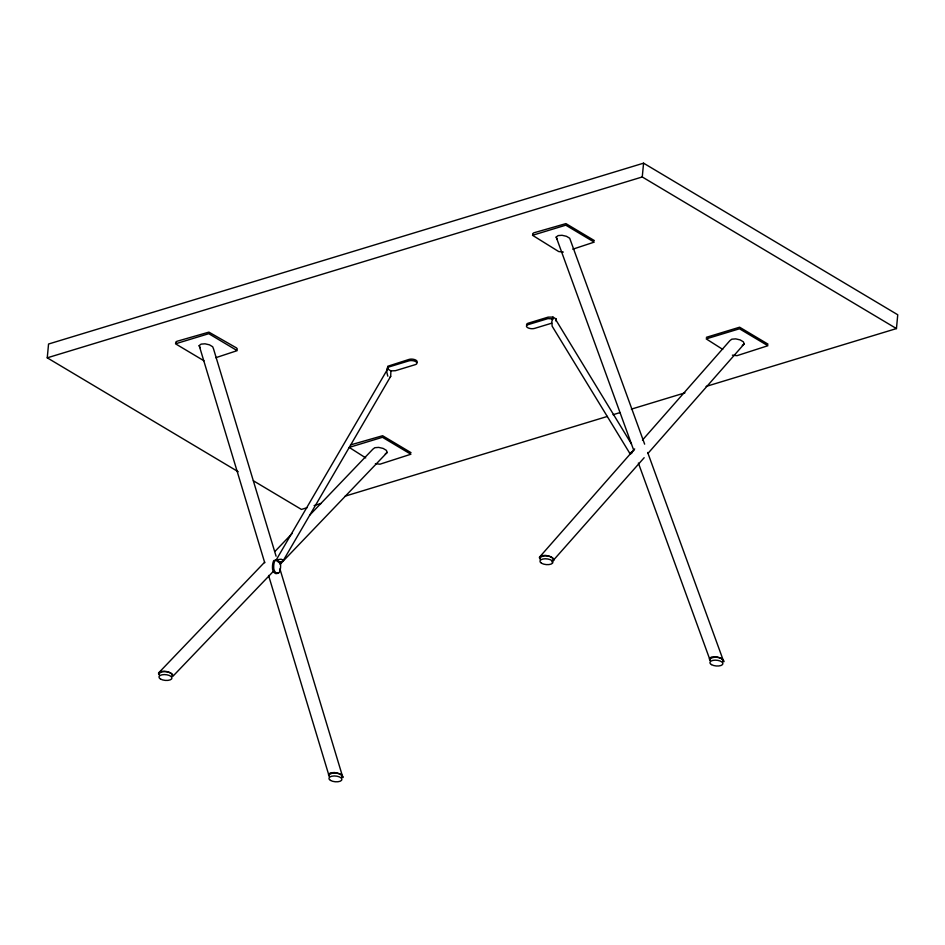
<?xml version="1.0" encoding="UTF-8"?>
<svg xmlns="http://www.w3.org/2000/svg" width="945" height="945" viewBox="0 0 945 945"><rect width="100%" height="100%" fill="white"/><g stroke="black" fill="none" stroke-linecap="round" stroke-linejoin="round"><path stroke-width="1.42" d="M526.672 325.092A4.914 2.162 5.4 0 1 528.302 323.166L548.135 317.13L552.955 317.107L551.821 321.69L552.152 326.214L630.232 454.049M238.199 471.72L47.25 357.824L48.549 344.027L643.569 163.166L897.75 314.768L896.451 328.577L706.104 386.434M896.451 328.577L642.257 176.963L643.569 163.166M416.828 362.384A4.914 2.162 5.4 0 0 414.985 359.726A4.914 2.162 5.4 0 0 409.043 359.419L387.769 366.258L387.722 368.987L390.899 370.889L390.687 376.346L282.874 561.236L279.933 562.003L276.271 559.806L274.983 560.267A14.281 8.989 75.8 0 0 273.826 569.126A4.914 3.095 75.8 0 0 279.33 572.41A14.281 8.989 75.8 0 0 280.476 563.539L279.933 562.003M555.932 320.107L556.132 318.997L552.955 317.107L552.447 319.505L553.416 318.087M387.568 367.369L386.718 371.881L387.804 376.169M555.66 320.804L556.132 318.997M629.571 453.293L632.843 451.426L632.134 451.698A14.281 8.434 70.5 0 0 631.579 453.612M282.874 561.236L282.52 559.747L281.055 559.216L276.271 559.806L388.041 368.361M389.919 377.433L390.687 376.346M387.096 369.755L387.627 367.723L389.068 366.908L408.901 360.872A4.914 2.162 5.4 0 1 415.8 361.64A4.914 2.162 5.4 0 1 415.257 364.664L395.423 370.7L390.899 370.889M540.304 559.275A9.249 4.099 5.3 0 1 539.5 557.16L634.686 448.91M642.458 440.075L729.883 340.661L731.82 339.184L735.718 338.877L740.159 339.905L743.384 341.83L744.199 343.945L648.046 453.305M551.904 561.932L644.159 457.723M159.445 675.037A9.261 4.075 5.6 0 1 158.606 672.934L264.718 562.121M274.924 551.467L292.265 533.346M309.617 515.238L372.873 449.17L374.811 447.706L378.709 447.398L383.15 448.426L386.375 450.352L387.19 452.466L280.063 564.342M273.944 570.733L172.935 676.218A9.249 4.075 5.5 0 0 164.442 671.174L160.555 671.47L158.606 672.934M236.203 349.981L237.337 349.071L236.557 347.961L208.916 332.132L176.798 341.334L175.664 342.244L176.431 343.354M706.364 337.318L739.616 327.206L768.037 344.157M329.427 776.424A9.261 4.063 5.5 0 1 328.588 774.309L330.502 772.833L334.412 772.537A9.249 4.075 5.5 0 1 342.905 777.605L279.909 568.878M633.847 450.576L556.203 237.077L558.129 235.588L562.039 235.293L566.468 236.309L569.693 238.234L644.644 444.162M710.286 660.649A9.249 4.099 5.3 0 1 709.482 658.535L711.396 657.058L715.306 656.763A9.261 4.099 5.2 0 1 723.799 661.831L647.668 452.478M264.742 562.771L199.194 345.587L201.12 344.11L205.03 343.815L209.459 344.83L212.684 346.756L213.523 348.87L276.082 556.192M385.276 453.943L387.19 452.466M742.274 345.421L744.199 343.945M539.5 557.16L541.45 555.695L545.336 555.388A9.261 4.111 5.3 0 1 553.817 560.456M47.25 357.824L642.257 176.963M215.767 357.706L237.183 350.642L208.774 333.691L175.51 343.803L203.931 360.754M572.776 249.196L594.192 242.133L565.783 225.182L532.519 235.293L558.708 251.559L563.314 252.079M551.715 323.19L534.527 328.411A4.914 2.162 5.4 0 1 527.629 327.643A4.914 2.162 5.4 0 1 528.172 324.619L548.005 318.595L552.482 318.914M350.489 444.93L382.607 435.728L411.028 452.667M307.078 507.713L301.431 509.426L253.378 480.769M314.13 505.575L321.17 503.425M345.149 496.149L607.399 416.426M613.045 414.713L620.085 412.575M631.366 409.138L684.948 392.86M732.399 355.166L737.005 355.674L767.883 345.728L739.474 328.777L706.21 338.889L722.724 349.39M375.401 463.676L379.996 464.184L410.874 454.238L382.465 437.287L349.213 447.398L365.715 457.9M280.476 563.539L276.271 560.468L273.743 560.574A14.281 8.989 75.8 0 0 272.597 569.433A4.914 3.095 75.8 0 0 278.102 572.717M594.334 240.562L565.925 223.611L533.807 232.824L532.673 233.722L533.441 234.832M555.53 319.351L631.461 443.985M556.203 237.077L557.03 239.191M199.194 345.587L200.021 347.701M638.383 463.05L709.482 658.535M268.569 575.458L328.588 774.309M329.285 776.01A6.544 2.894 5.4 0 1 336.207 773.116A6.544 2.894 5.4 0 1 341.854 777.404M159.327 674.635A6.544 2.894 5.4 0 1 166.249 671.741A6.544 2.894 5.4 0 1 171.884 676.029M540.292 558.838A6.544 2.894 5.4 0 1 547.214 555.943A6.544 2.894 5.4 0 1 552.849 560.231M710.262 660.212A6.544 2.894 5.4 0 1 717.184 657.318A6.544 2.894 5.4 0 1 722.819 661.606M330.466 780.393A6.544 2.894 5.4 0 0 341.57 780.322A6.544 2.894 5.4 0 0 334.235 775.951A6.544 2.894 5.4 0 0 330.466 780.393M160.496 679.018A6.544 2.894 5.4 0 0 171.612 678.947A6.544 2.894 5.4 0 0 164.265 674.576A6.544 2.894 5.4 0 0 160.496 679.018M541.473 563.22A6.544 2.894 5.4 0 0 552.577 563.149A6.544 2.894 5.4 0 0 545.241 558.779A6.544 2.894 5.4 0 0 541.473 563.22M711.431 664.595A6.544 2.894 5.4 0 0 722.547 664.524A6.544 2.894 5.4 0 0 715.2 660.153A6.544 2.894 5.4 0 0 711.431 664.595"/></g></svg>
